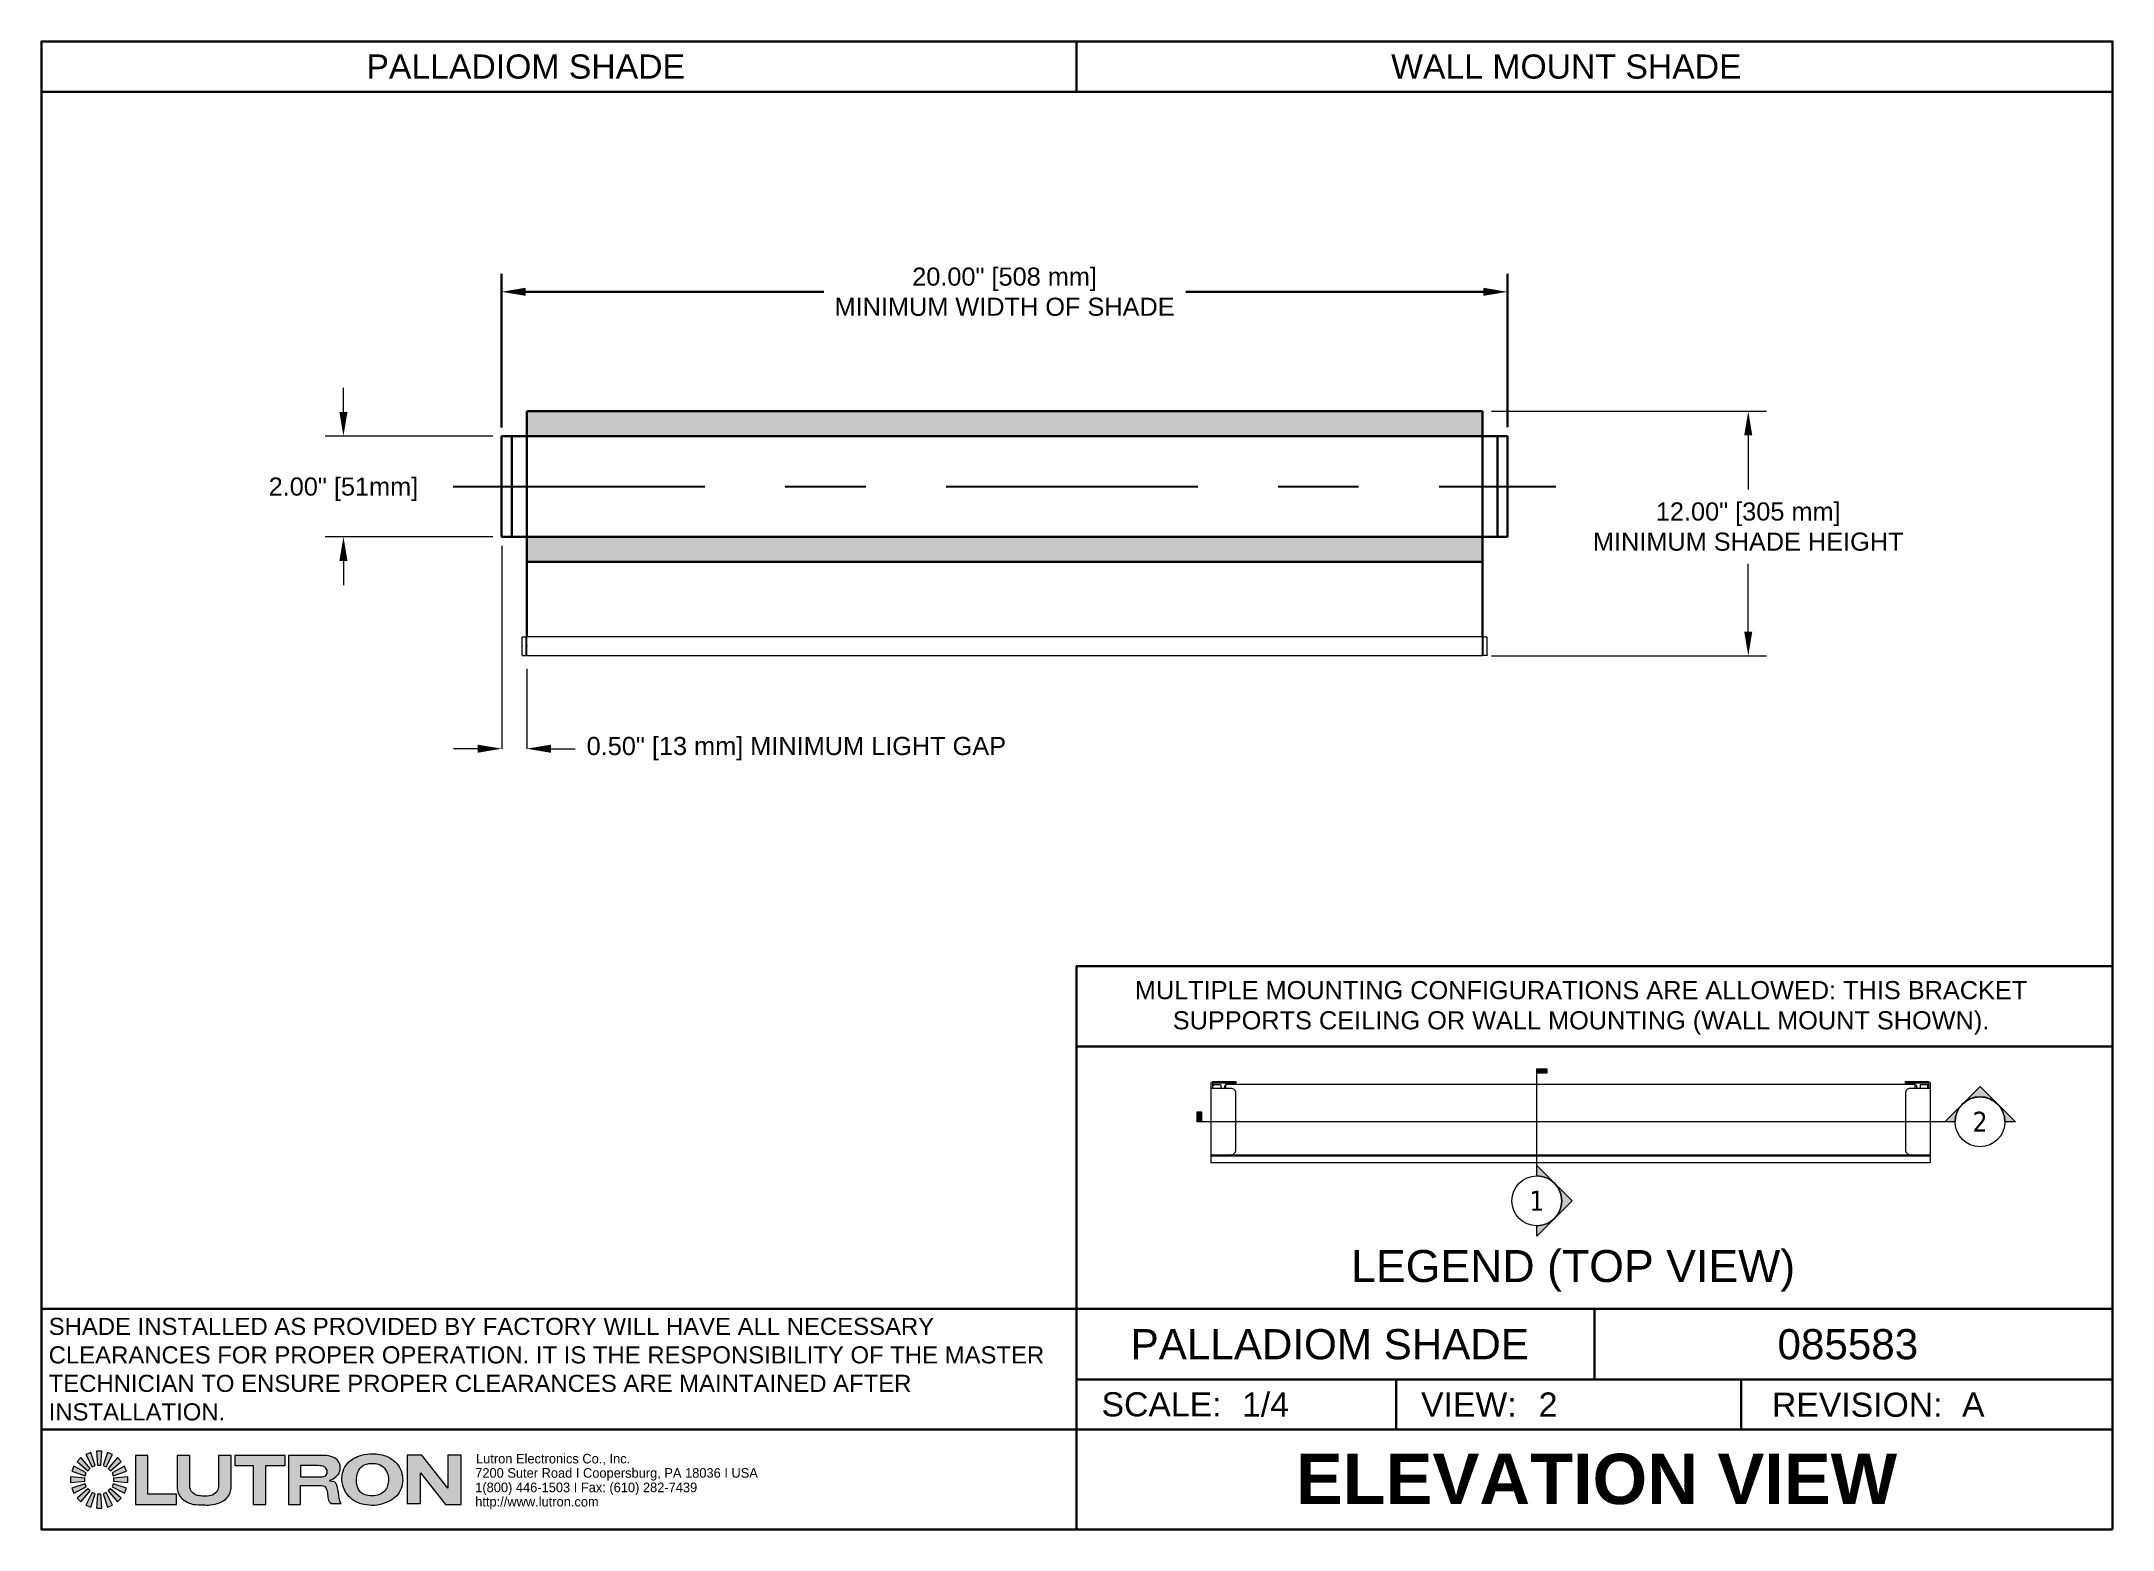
# Paper-space layout '002 085583-PALLADIOM SHADE-WALL_ELEVATION' of a CAD drawing. Header units: inches. Extents: x 0.1 to 10.4, y 0.1 to 7.5.
# The model-space entities are those that its viewports show. They can reach past a viewport. Long polylines and large blocks are cut down to what shows.
import ezdxf
from ezdxf.enums import TextEntityAlignment as Align

# ---------------------------------------------------------------- set-up
doc = ezdxf.new("R2010")
doc.units = ezdxf.units.IN
doc.header["$LTSCALE"] = 0.25
doc.header["$MEASUREMENT"] = 0
doc.linetypes.add('CENTER', pattern=[2, 1.25, -0.25, 0.25, -0.25])
doc.layers.get('0').update_dxf_attribs({"true_color": 0xc2ced6})
for name, color, linetype, lineweight in [('BORDER', 7, 'Continuous', 30), ('FABRIC-ROLL', 7, 'Continuous', 30), ('HEMBAR', 7, 'Continuous', 9), ('HEMBAR-ENDCAP', 7, 'Continuous', 9), ('SHADE-BRACKET', 7, 'Continuous', 30), ('TEXT', 7, 'Continuous', 18), ('TEXT @ 1', 7, 'Continuous', 18)]:
    doc.layers.add(name, color=color, linetype=linetype, lineweight=lineweight)
doc.layers.add('VIEWPORT', color=2, linetype='Continuous', plot=False)
doc.layers.get('VIEWPORT').off()
doc.styles.get("Standard").update_dxf_attribs({"font": 'arial.ttf'})
doc.styles.add('Tahoma', font='tahoma.ttf')
doc.styles.add('TEXTSTYLE_4', font='cgomg.ttf')
doc.styles.add('TEXTSTYLE_5', font='cgomgbd.ttf')
doc.dimstyles.new('MM IN LINE', dxfattribs={"dimscale": 0, "dimtxt": 0.09, "dimasz": 0.12, "dimexe": 0.09, "dimexo": 0.045, "dimgap": 0.0625, "dimtad": 0, "dimtih": 1, "dimtoh": 1, "dimlfac": -2, "dimrnd": 0.0625, "dimzin": 4, "dimdsep": 46, "dimtxsty": 'Standard', "dimcen": 0.045, "dimclrd": 256, "dimclre": 256, "dimclrt": 256, "dimadec": 0, "dimazin": 1, "dimtfac": 1, "dimtofl": 0, "dimtmove": 0, "dimatfit": 3, "dimfxl": 1, "dimtfill": 1, "dimtolj": 1, "dimtzin": 0, "dimlwd": -1, "dimlwe": -1, "dimarcsym": 0})

# ---------------------------------------------------------------- blocks, each defined once
blk = doc.blocks.new('*D2')
at = {"layer": 'TEXT', "transparency": 16777216}
for p, q in [((2.413, 5.017), (2.413, 4.008)), ((2.537, 4.405), (2.537, 4.008)), ((2.293, 4.008), (2.173, 4.008)), ((2.657, 4.008), (2.777, 4.008))]:
    blk.add_line(p, q, dxfattribs=at)
for points in [[(2.293, 4.028), (2.293, 3.988), (2.413, 4.008)], [(2.657, 4.028), (2.657, 3.988), (2.537, 4.008)]]:
    blk.add_solid(points, dxfattribs=at)
at = {"layer": 'TEXT', "transparency": 16777216, "insert": (3.877, 4.008), "char_height": 0.09, "attachment_point": 5, "bg_fill": 3, "box_fill_scale": 1.25, "bg_fill_color": 256, "bg_fill_true_color": 13158600, "bg_fill_transparency": 0}
blk.add_mtext('\\A1;0.50" [13 mm] MINIMUM LIGHT GAP', dxfattribs=at)
blk = doc.blocks.new('*D3')
at = {"layer": 'TEXT', "transparency": 16777216}
for p, q in [((7.332, 5.686), (8.698, 5.686)), ((8.608, 5.566), (8.608, 5.297)), ((8.608, 4.59), (8.608, 4.928)), ((7.332, 4.47), (8.698, 4.47))]:
    blk.add_line(p, q, dxfattribs=at)
for points in [[(8.588, 5.566), (8.628, 5.566), (8.608, 5.686)], [(8.588, 4.59), (8.628, 4.59), (8.608, 4.47)]]:
    blk.add_solid(points, dxfattribs=at)
at = {"layer": 'TEXT', "transparency": 16777216, "insert": (8.608, 5.112), "char_height": 0.09, "attachment_point": 5, "bg_fill": 3, "box_fill_scale": 1.25, "bg_fill_color": 256, "bg_fill_true_color": 13158600, "bg_fill_transparency": 0}
blk.add_mtext('\\A1;12.00" [305 mm] \\PMINIMUM SHADE HEIGHT', dxfattribs=at)
blk = doc.blocks.new('CONSUMER_TITLE_BK_ATTRIBUTE_LANDSCAPE')
for tag, height, p in [('CONSUMER_LINE________', 0.12, (2.409, 7.4)), ('MOUNT', 0.12, (6.859, 7.4)), ('ROLL_TYPE', 0.15, (6.528, 1.047)), ('PN', 0.15, (9.103, 1.047))]:
    blk.add_attdef(tag, text='', height=height).set_placement(p, align=Align.MIDDLE_CENTER)
for tag, p in [('#/#', (6.092, 0.747)), ('VIEW', (7.567, 0.747)), ('REV', (9.671, 0.747))]:
    blk.add_attdef(tag, text='', height=0.12).set_placement(p, align=Align.MIDDLE_LEFT)
blk = doc.blocks.new('*U7')
blk.add_hatch(color=256).paths.add_polyline_path([(0.125, 1.653), (0.125, 1.597), (0, 1.597), (0, 1.653)])
h = blk.add_hatch(color=256)
edge = h.paths.add_edge_path()
edge.add_line((0, 0.312), (0, 0.442))
edge.add_line((0, 0.442), (0.442, 0))
edge.add_line((0.442, 0), (0, -0.442))
edge.add_line((0, -0.442), (0, -0.312))
edge.add_arc((0, 0), 0.312, 270, 450)
blk.add_line((0, 0.312), (0, 1.653))
blk.add_lwpolyline([(0.125, 1.653), (0.125, 1.597), (0, 1.597), (0, 1.653)], close=True)
blk.add_lwpolyline([(0, 0.312), (0, 0.442), (0.442, 0), (0, -0.442), (0, -0.312, 1)], format="xyb", close=True)
blk.add_circle((0, 0), 0.312)
at = {"style": 'Tahoma', "flags": 8}
blk.add_attdef('VIEWNUMBER', text='', height=0.125, dxfattribs=at).set_placement((0, 0), align=Align.MIDDLE_CENTER)
blk = doc.blocks.new('*U6')
h = blk.add_hatch(color=256)
edge = h.paths.add_edge_path()
edge.add_line((-0.313, 0), (-0.442, 0))
edge.add_line((-0.442, 0), (0, 0.442))
edge.add_line((0, 0.442), (0.442, 0))
edge.add_line((0.442, 0), (0.312, 0))
edge.add_arc((0, 0), 0.312, 0, 180)
blk.add_hatch(color=256).paths.add_polyline_path([(-9.797, 0.125), (-9.741, 0.125), (-9.741, 0), (-9.797, 0)])
blk.add_line((-0.313, 0), (-9.797, 0))
blk.add_lwpolyline([(-0.313, 0), (-0.442, 0), (0, 0.442), (0.442, 0), (0.312, 0, 1)], format="xyb", close=True)
blk.add_lwpolyline([(-9.797, 0.125), (-9.741, 0.125), (-9.741, 0), (-9.797, 0)], close=True)
blk.add_circle((0, 0), 0.312)
at = {"style": 'Tahoma', "flags": 8}
blk.add_attdef('VIEWNUMBER', text='', height=0.125, dxfattribs=at).set_placement((0, 0), align=Align.MIDDLE_CENTER)
blk = doc.blocks.new('BORDER_LANDSCAPE')
at = {"layer": 'TEXT'}
h = blk.add_hatch(color=7, dxfattribs=at)
h.paths.add_polyline_path([(0.404, 0.445), (0.42, 0.445), (0.426, 0.515), (0.398, 0.515)])
h.paths.add_polyline_path([(0.42, 0.301), (0.404, 0.301), (0.398, 0.231), (0.426, 0.231)])
h.paths.add_polyline_path([(0.27, 0.359), (0.34, 0.365), (0.34, 0.381), (0.27, 0.387)])
h.paths.add_polyline_path([(0.484, 0.365), (0.554, 0.359), (0.554, 0.387), (0.484, 0.381)])
h.paths.add_polyline_path([(0.432, 0.443), (0.447, 0.437), (0.479, 0.499), (0.454, 0.509)])
h.paths.add_polyline_path([(0.392, 0.303), (0.377, 0.309), (0.345, 0.247), (0.37, 0.237)])
h.paths.add_polyline_path([(0.276, 0.415), (0.343, 0.393), (0.348, 0.408), (0.286, 0.44)])
h.paths.add_polyline_path([(0.476, 0.338), (0.538, 0.306), (0.548, 0.331), (0.482, 0.353)])
h.paths.add_polyline_path([(0.457, 0.429), (0.468, 0.418), (0.522, 0.464), (0.503, 0.483)])
h.paths.add_polyline_path([(0.367, 0.317), (0.356, 0.328), (0.302, 0.282), (0.321, 0.263)])
h.paths.add_polyline_path([(0.302, 0.464), (0.356, 0.418), (0.367, 0.429), (0.321, 0.483)])
h.paths.add_polyline_path([(0.457, 0.317), (0.503, 0.263), (0.522, 0.282), (0.468, 0.328)])
h.paths.add_polyline_path([(0.476, 0.408), (0.482, 0.393), (0.548, 0.415), (0.538, 0.44)])
h.paths.add_polyline_path([(0.348, 0.338), (0.343, 0.353), (0.276, 0.331), (0.286, 0.306)])
h.paths.add_polyline_path([(0.345, 0.499), (0.377, 0.437), (0.392, 0.443), (0.37, 0.509)])
h.paths.add_polyline_path([(0.432, 0.303), (0.454, 0.237), (0.479, 0.247), (0.447, 0.309)])
h = blk.add_hatch(color=7, dxfattribs=at)
edge = h.paths.add_edge_path()
edge.add_line((0.592, 0.25), (0.796, 0.25))
edge.add_line((0.796, 0.25), (0.796, 0.301))
edge.add_line((0.796, 0.301), (0.654, 0.301))
edge.add_line((0.654, 0.301), (0.654, 0.493))
edge.add_line((0.654, 0.493), (0.592, 0.493))
edge.add_line((0.592, 0.493), (0.592, 0.25))
edge = h.paths.add_edge_path()
edge.add_spline(control_points=[(0.8, 0.338), (0.799, 0.315), (0.819, 0.272), (0.877, 0.248), (0.925, 0.248), (0.968, 0.246), (1.01, 0.256), (1.056, 0.282), (1.067, 0.319), (1.068, 0.338)], knot_values=[0, 0, 0, 0, 0.188111, 0.359458, 0.484066, 0.584571, 0.714437, 0.834186, 1, 1, 1, 1], degree=3, periodic=0)
edge.add_line((1.068, 0.338), (1.068, 0.493))
edge.add_line((1.068, 0.493), (1.005, 0.493))
edge.add_line((1.005, 0.493), (1.005, 0.338))
edge.add_spline(control_points=[(1.005, 0.338), (1.004, 0.329), (0.997, 0.308), (0.966, 0.29), (0.934, 0.292), (0.906, 0.292), (0.877, 0.304), (0.862, 0.321), (0.862, 0.338)], knot_values=[0, 0, 0, 0, 0.15202, 0.320142, 0.51822, 0.660899, 0.757095, 1, 1, 1, 1], degree=3, periodic=0)
edge.add_line((0.862, 0.338), (0.862, 0.493))
edge.add_line((0.862, 0.493), (0.8, 0.493))
edge.add_line((0.8, 0.493), (0.8, 0.338))
h.paths.add_polyline_path([(1.086, 0.443), (1.178, 0.443), (1.178, 0.25), (1.241, 0.25), (1.241, 0.443), (1.337, 0.443), (1.337, 0.493), (1.086, 0.493)])
edge = h.paths.add_edge_path()
edge.add_line((1.353, 0.25), (1.412, 0.25))
edge.add_line((1.412, 0.25), (1.412, 0.345))
edge.add_line((1.412, 0.345), (1.519, 0.345))
edge.add_spline(control_points=[(1.519, 0.345), (1.539, 0.344), (1.55, 0.304), (1.548, 0.267), (1.566, 0.254)], knot_values=[0, 0, 0, 0, 0.461097, 1, 1, 1, 1], degree=3, periodic=0)
edge.add_line((1.566, 0.254), (1.615, 0.254))
edge.add_spline(control_points=[(1.615, 0.254), (1.608, 0.266), (1.601, 0.298), (1.599, 0.333), (1.585, 0.365), (1.572, 0.365), (1.559, 0.365)], knot_values=[0, 0, 0, 0, 0.309273, 0.686569, 0.804595, 1, 1, 1, 1], degree=3, periodic=0)
edge.add_line((1.559, 0.365), (1.559, 0.371))
edge.add_spline(control_points=[(1.559, 0.371), (1.571, 0.374), (1.589, 0.386), (1.608, 0.408), (1.611, 0.43), (1.609, 0.451), (1.594, 0.477), (1.567, 0.49), (1.544, 0.493), (1.534, 0.493), (1.529, 0.493)], knot_values=[0, 0, 0, 0, 0.183729, 0.323126, 0.41577, 0.510898, 0.645084, 0.849809, 0.930648, 1, 1, 1, 1], degree=3, periodic=0)
edge.add_line((1.529, 0.493), (1.353, 0.493))
edge.add_line((1.353, 0.493), (1.353, 0.25))
edge = h.paths.add_edge_path()
edge.add_line((1.412, 0.387), (1.501, 0.387))
edge.add_spline(control_points=[(1.501, 0.387), (1.508, 0.387), (1.527, 0.385), (1.547, 0.401), (1.546, 0.423), (1.53, 0.442), (1.511, 0.443), (1.501, 0.443)], knot_values=[0, 0, 0, 0, 0.230109, 0.419054, 0.563256, 0.732365, 1, 1, 1, 1], degree=3, periodic=0)
edge.add_line((1.501, 0.443), (1.412, 0.443))
edge.add_line((1.412, 0.443), (1.412, 0.387))
h.paths.add_polyline_path([(1.942, 0.254), (2.009, 0.254), (2.009, 0.408), (2.133, 0.25), (2.211, 0.25), (2.211, 0.495), (2.145, 0.495), (2.145, 0.331), (2.016, 0.495), (1.942, 0.495)])
edge = h.paths.add_edge_path()
edge.add_spline(control_points=[(1.771, 0.502), (1.752, 0.502), (1.707, 0.496), (1.636, 0.461), (1.606, 0.367), (1.65, 0.275), (1.729, 0.245), (1.795, 0.244), (1.844, 0.26), (1.897, 0.29), (1.93, 0.36), (1.91, 0.441), (1.857, 0.486), (1.81, 0.499), (1.783, 0.502), (1.771, 0.502)], knot_values=[0, 0, 0, 0, 0.06306, 0.155327, 0.255366, 0.367513, 0.466924, 0.528817, 0.591533, 0.641692, 0.734618, 0.832299, 0.906956, 0.958757, 1, 1, 1, 1], degree=3, periodic=0)
edge = h.paths.add_edge_path()
edge.add_spline(control_points=[(1.771, 0.454), (1.758, 0.454), (1.731, 0.452), (1.701, 0.425), (1.691, 0.387), (1.69, 0.348), (1.707, 0.306), (1.749, 0.292), (1.789, 0.292), (1.835, 0.31), (1.857, 0.368), (1.842, 0.426), (1.803, 0.453), (1.78, 0.454), (1.771, 0.454)], knot_values=[0, 0, 0, 0, 0.074304, 0.154386, 0.220079, 0.299568, 0.381617, 0.466113, 0.537445, 0.620684, 0.736064, 0.868297, 0.943341, 1, 1, 1, 1], degree=3, periodic=0)
at = {"layer": 'BORDER'}
for p, q in [((5.269, 7.275), (5.269, 7.525)), ((0.125, 7.275), (10.419, 7.275)), ((0.125, 1.222), (10.419, 1.222)), ((7.844, 1.222), (7.844, 0.872)), ((5.269, 0.872), (10.419, 0.872)), ((6.858, 0.622), (6.858, 0.872)), ((8.573, 0.622), (8.573, 0.872)), ((0.125, 0.622), (10.419, 0.622))]:
    blk.add_line(p, q, dxfattribs=at)
for points in [[(10.419, 0.125), (0.125, 0.125), (0.125, 7.525), (10.419, 7.525), (10.419, 0.125)], [(5.269, 2.528), (5.269, 2.926), (10.419, 2.926)], [(10.419, 2.528), (5.269, 2.528), (5.269, 0.125)]]:
    blk.add_lwpolyline(points, dxfattribs=at)
at = {"layer": 'TEXT'}
for p, q in [((6.006, 2.319), (6.006, 2.331)), ((9.444, 2.331), (9.444, 2.319))]:
    blk.add_line(p, q, dxfattribs=at)
at = {"layer": 'TEXT', "linetype": 'Continuous'}
for p, q in [((9.438, 2.338), (6.012, 2.338)), ((9.513, 1.982), (5.938, 1.982)), ((6.012, 1.987), (6.012, 1.989)), ((9.438, 1.987), (6.012, 1.987)), ((9.438, 1.989), (9.438, 1.987)), ((9.505, 1.982), (9.505, 1.989))]:
    blk.add_line(p, q, dxfattribs=at)
at = {"layer": 'TEXT', "color": 7, "linetype": 'Continuous'}
for p, q in [((0.286, 0.44), (0.276, 0.415)), ((0.276, 0.415), (0.343, 0.393)), ((0.321, 0.483), (0.302, 0.464)), ((0.27, 0.387), (0.27, 0.359)), ((0.34, 0.381), (0.27, 0.387)), ((0.27, 0.359), (0.34, 0.365)), ((0.343, 0.353), (0.276, 0.331)), ((0.276, 0.331), (0.286, 0.306)), ((0.34, 0.365), (0.34, 0.381)), ((0.302, 0.282), (0.321, 0.263))]:
    blk.add_line(p, q, dxfattribs=at)
at = {"layer": 'TEXT', "color": 7}
for p, q in [((0.348, 0.408), (0.286, 0.44)), ((0.302, 0.464), (0.356, 0.418)), ((0.367, 0.429), (0.321, 0.483)), ((0.37, 0.509), (0.345, 0.499)), ((0.345, 0.499), (0.377, 0.437)), ((0.356, 0.418), (0.367, 0.429)), ((0.392, 0.443), (0.37, 0.509)), ((0.377, 0.437), (0.392, 0.443)), ((0.398, 0.515), (0.404, 0.445)), ((0.426, 0.515), (0.398, 0.515)), ((0.404, 0.445), (0.42, 0.445)), ((0.42, 0.445), (0.426, 0.515)), ((0.454, 0.509), (0.432, 0.443)), ((0.432, 0.443), (0.447, 0.437)), ((0.447, 0.437), (0.479, 0.499)), ((0.479, 0.499), (0.454, 0.509)), ((0.503, 0.483), (0.457, 0.429)), ((0.457, 0.429), (0.468, 0.418)), ((0.468, 0.418), (0.522, 0.464)), ((0.538, 0.44), (0.476, 0.408)), ((0.482, 0.393), (0.548, 0.415)), ((0.522, 0.464), (0.503, 0.483)), ((0.548, 0.415), (0.538, 0.44)), ((0.592, 0.493), (0.592, 0.25)), ((0.654, 0.493), (0.592, 0.493)), ((0.654, 0.301), (0.654, 0.493)), ((0.8, 0.493), (0.8, 0.338)), ((0.862, 0.493), (0.8, 0.493)), ((0.862, 0.338), (0.862, 0.493)), ((1.005, 0.493), (1.005, 0.338)), ((1.068, 0.493), (1.005, 0.493)), ((1.068, 0.338), (1.068, 0.493)), ((1.086, 0.493), (1.086, 0.443)), ((1.337, 0.493), (1.086, 0.493)), ((1.086, 0.443), (1.178, 0.443)), ((1.178, 0.443), (1.178, 0.25)), ((1.241, 0.25), (1.241, 0.443)), ((1.241, 0.443), (1.337, 0.443)), ((1.337, 0.443), (1.337, 0.493)), ((1.353, 0.493), (1.353, 0.25)), ((1.529, 0.493), (1.353, 0.493)), ((1.412, 0.443), (1.412, 0.387)), ((1.501, 0.443), (1.412, 0.443)), ((1.942, 0.495), (1.942, 0.254)), ((2.016, 0.495), (1.942, 0.495)), ((2.145, 0.331), (2.016, 0.495)), ((2.145, 0.495), (2.145, 0.331)), ((2.211, 0.495), (2.145, 0.495)), ((2.211, 0.25), (2.211, 0.495)), ((0.286, 0.306), (0.348, 0.338)), ((0.356, 0.328), (0.302, 0.282)), ((0.321, 0.263), (0.367, 0.317)), ((0.343, 0.393), (0.348, 0.408)), ((0.348, 0.338), (0.343, 0.353)), ((0.377, 0.309), (0.345, 0.247)), ((0.367, 0.317), (0.356, 0.328)), ((0.392, 0.303), (0.377, 0.309)), ((0.447, 0.309), (0.432, 0.303)), ((0.479, 0.247), (0.447, 0.309)), ((0.468, 0.328), (0.457, 0.317)), ((0.457, 0.317), (0.503, 0.263)), ((0.522, 0.282), (0.468, 0.328)), ((0.476, 0.408), (0.482, 0.393)), ((0.482, 0.353), (0.476, 0.338)), ((0.476, 0.338), (0.538, 0.306)), ((0.548, 0.331), (0.482, 0.353)), ((0.554, 0.387), (0.484, 0.381)), ((0.484, 0.381), (0.484, 0.365)), ((0.484, 0.365), (0.554, 0.359)), ((0.538, 0.306), (0.548, 0.331)), ((0.554, 0.359), (0.554, 0.387)), ((1.412, 0.387), (1.501, 0.387)), ((1.412, 0.25), (1.412, 0.345)), ((1.412, 0.345), (1.519, 0.345)), ((1.559, 0.365), (1.559, 0.371)), ((2.009, 0.254), (2.009, 0.408)), ((2.009, 0.408), (2.133, 0.25)), ((0.345, 0.247), (0.37, 0.237)), ((0.37, 0.237), (0.392, 0.303)), ((0.404, 0.301), (0.398, 0.231)), ((0.398, 0.231), (0.426, 0.231)), ((0.42, 0.301), (0.404, 0.301)), ((0.426, 0.231), (0.42, 0.301)), ((0.432, 0.303), (0.454, 0.237)), ((0.454, 0.237), (0.479, 0.247)), ((0.503, 0.263), (0.522, 0.282)), ((0.592, 0.25), (0.796, 0.25)), ((0.796, 0.301), (0.654, 0.301)), ((0.796, 0.25), (0.796, 0.301)), ((1.178, 0.25), (1.241, 0.25)), ((1.353, 0.25), (1.412, 0.25)), ((1.566, 0.254), (1.615, 0.254)), ((1.942, 0.254), (2.009, 0.254)), ((2.133, 0.25), (2.211, 0.25))]:
    blk.add_line(p, q, dxfattribs=at)
at = {"layer": 'TEXT'}
for points in [[(9.502, 2.353, -0.414214), (9.513, 2.342), (9.513, 1.948), (5.938, 1.948), (5.938, 2.342, -0.414214), (5.949, 2.353), (6.062, 2.353), (6.062, 2.345)], [(5.938, 1.989), (5.949, 1.989), (6.037, 1.989, 0.414214), (6.062, 2.014), (6.062, 2.294, 0.414214), (6.037, 2.319), (5.949, 2.319), (5.938, 2.319)], [(6.062, 2.345), (5.949, 2.345, 0.414214), (5.945, 2.342), (5.945, 2.319)], [(5.984, 2.319), (5.985, 2.32, 0.198912), (5.988, 2.325), (5.988, 2.334, 0.414214), (5.984, 2.337), (5.952, 2.337, 0.414214), (5.949, 2.334), (5.949, 2.331), (5.945, 2.331)]]:
    blk.add_lwpolyline(points, format="xyb", dxfattribs=at)
at = {"layer": 'TEXT', "linetype": 'Continuous'}
for points in [[(6.012, 2.319), (6.012, 2.32), (6.012, 2.33), (6.012, 2.338)], [(9.438, 2.319), (9.438, 2.32), (9.438, 2.33), (9.438, 2.338)]]:
    blk.add_lwpolyline(points, dxfattribs=at)
for points in [[(9.505, 2.319), (9.505, 2.342, 0.414214), (9.502, 2.345), (9.389, 2.345), (9.389, 2.353), (9.502, 2.353)], [(9.513, 2.319), (9.502, 2.319), (9.413, 2.319, 0.414214), (9.389, 2.294), (9.389, 2.014, 0.414214), (9.413, 1.989), (9.502, 1.989), (9.513, 1.989)], [(9.501, 2.319), (9.501, 2.337), (9.463, 2.337), (9.463, 2.325, 0.198912), (9.465, 2.32), (9.467, 2.319)]]:
    blk.add_lwpolyline(points, format="xyb", dxfattribs=at)
at = {"layer": 'TEXT'}
for centre, start, end in [((6.012, 2.331), 91, 180), ((9.438, 2.331), 0, 89)]:
    blk.add_arc(centre, 0.00596, start, end, dxfattribs=at)
at = {"layer": 'TEXT', "color": 7}
for points, knots in [([(1.501, 0.387), (1.508, 0.387), (1.527, 0.385), (1.547, 0.401), (1.546, 0.423), (1.53, 0.442), (1.511, 0.443), (1.501, 0.443)], [0, 0, 0, 0, 0.230109, 0.419054, 0.563256, 0.732365, 1, 1, 1, 1]), ([(1.559, 0.371), (1.571, 0.374), (1.589, 0.386), (1.608, 0.408), (1.611, 0.43), (1.609, 0.451), (1.594, 0.477), (1.567, 0.49), (1.544, 0.493), (1.534, 0.493), (1.529, 0.493)], [0, 0, 0, 0, 0.183729, 0.323126, 0.41577, 0.510898, 0.645084, 0.849809, 0.930648, 1, 1, 1, 1]), ([(1.771, 0.502), (1.752, 0.502), (1.707, 0.496), (1.636, 0.461), (1.606, 0.367), (1.65, 0.275), (1.729, 0.245), (1.795, 0.244), (1.844, 0.26), (1.897, 0.29), (1.93, 0.36), (1.91, 0.441), (1.857, 0.486), (1.81, 0.499), (1.783, 0.502), (1.771, 0.502)], [0, 0, 0, 0, 0.06306, 0.155327, 0.255366, 0.367513, 0.466924, 0.528817, 0.591533, 0.641692, 0.734618, 0.832299, 0.906956, 0.958757, 1, 1, 1, 1]), ([(1.771, 0.454), (1.758, 0.454), (1.731, 0.452), (1.701, 0.425), (1.691, 0.387), (1.69, 0.348), (1.707, 0.306), (1.749, 0.292), (1.789, 0.292), (1.835, 0.31), (1.857, 0.368), (1.842, 0.426), (1.803, 0.453), (1.78, 0.454), (1.771, 0.454)], [0, 0, 0, 0, 0.074304, 0.154386, 0.220079, 0.299568, 0.381617, 0.466113, 0.537445, 0.620684, 0.736064, 0.868297, 0.943341, 1, 1, 1, 1]), ([(0.8, 0.338), (0.799, 0.315), (0.819, 0.272), (0.877, 0.248), (0.925, 0.248), (0.968, 0.246), (1.01, 0.256), (1.056, 0.282), (1.067, 0.319), (1.068, 0.338)], [0, 0, 0, 0, 0.188111, 0.359458, 0.484066, 0.584571, 0.714437, 0.834186, 1, 1, 1, 1]), ([(1.005, 0.338), (1.004, 0.329), (0.997, 0.308), (0.966, 0.29), (0.934, 0.292), (0.906, 0.292), (0.877, 0.304), (0.862, 0.321), (0.862, 0.338)], [0, 0, 0, 0, 0.15202, 0.320142, 0.51822, 0.660899, 0.757095, 1, 1, 1, 1]), ([(1.519, 0.345), (1.539, 0.344), (1.55, 0.304), (1.548, 0.267), (1.566, 0.254)], [0, 0, 0, 0, 0.461097, 1, 1, 1, 1]), ([(1.615, 0.254), (1.608, 0.266), (1.601, 0.298), (1.599, 0.333), (1.585, 0.365), (1.572, 0.365), (1.559, 0.365)], [0, 0, 0, 0, 0.309273, 0.686569, 0.804595, 1, 1, 1, 1])]:
    blk.add_open_spline(points, degree=3, knots=knots, dxfattribs=at)
at = {"layer": 'TEXT @ 1'}
ref = blk.add_blockref('*U7', (7.557, 1.76), dxfattribs=dict(at, xscale=0.3972, yscale=0.3972, zscale=0.3972))
ref.add_attrib('VIEWNUMBER', '1', dxfattribs={"layer": '0', "height": 0.0993, "style": 'Tahoma'}).set_placement((7.557, 1.76), align=Align.MIDDLE_CENTER)
ref = blk.add_blockref('*U6', (9.76, 2.153), dxfattribs=dict(at, xscale=0.3972, yscale=0.3972, zscale=0.3972))
ref.add_attrib('VIEWNUMBER', '2', dxfattribs={"layer": '0', "height": 0.0993, "style": 'Tahoma'}).set_placement((9.76, 2.153), align=Align.MIDDLE_CENTER)
at = {"layer": 'TEXT', "color": 7, "lineweight": 15}
for s, style, p in [('7200 Suter Road I Coopersburg, PA 18036 I USA', 'TEXTSTYLE_4', (2.281, 0.383)), ('Lutron Electronics Co., Inc.', 'TEXTSTYLE_5', (2.285, 0.454)), ('1(800) 446-1503 I Fax: (610) 282-7439', 'TEXTSTYLE_4', (2.281, 0.311)), ('http://www.lutron.com', 'TEXTSTYLE_4', (2.281, 0.24))]:
    blk.add_text(s, height=0.04772, dxfattribs=dict(at, style=style)).set_placement(p)
at = {"layer": 'TEXT'}
for s, width, gutter_width, heights, insert, char_height, attachment_point in [('MULTIPLE MOUNTING CONFIGURATIONS ARE ALLOWED: THIS BRACKET \\PSUPPORTS CEILING OR WALL MOUNTING (WALL MOUNT SHOWN).', 4.47102, 1, [0], (7.777, 2.719), 0.09, 5), ('LEGEND (TOP VIEW)', 24.05826, 1, [0], (6.634, 1.515), 0.15888, 1), ('SHADE INSTALLED AS PROVIDED BY FACTORY WILL HAVE ALL NECESSARY CLEARANCES FOR PROPER OPERATION. IT IS THE RESPONSIBILITY OF THE MASTER TECHNICIAN TO ENSURE PROPER CLEARANCES ARE MAINTAINED AFTER INSTALLATION.', 5.08027, 0.681, [0.538], (0.161, 1.178), 0.085, 1), ('SCALE:', 1.71457, 1, [0], (5.394, 0.747), 0.12, 4), ('VIEW:', 1.71457, 1, [0], (6.982, 0.747), 0.12, 4), ('REVISION:', 1.71462, 1, [0], (8.726, 0.745), 0.12, 4), ('\\pi1.09063;{\\fArial|b1|i0|c0|p34;ELEVATION VIEW}', 5.14375, 1, [0], (5.269, 0.502), 0.25, 1)]:
    blk.add_mtext_dynamic_manual_height_columns(s, width=width, gutter_width=gutter_width, heights=heights, dxfattribs=dict(at, insert=insert, char_height=char_height, attachment_point=attachment_point))
blk = doc.blocks.new('*D20')
at = {"layer": 'FABRIC-ROLL', "transparency": 16777216}
for p, q in [((2.412, 5.606), (2.412, 6.37)), ((2.532, 6.28), (4.013, 6.28)), ((7.292, 6.28), (5.812, 6.28)), ((7.412, 5.607), (7.412, 6.37))]:
    blk.add_line(p, q, dxfattribs=at)
for points in [[(2.532, 6.3), (2.532, 6.26), (2.412, 6.28)], [(7.292, 6.3), (7.292, 6.26), (7.412, 6.28)]]:
    blk.add_solid(points, dxfattribs=at)
at = {"layer": 'FABRIC-ROLL', "transparency": 16777216, "insert": (4.912, 6.28), "char_height": 0.09, "attachment_point": 5, "bg_fill": 3, "box_fill_scale": 1.25, "bg_fill_color": 256, "bg_fill_true_color": 13158600, "bg_fill_transparency": 0}
blk.add_mtext('\\A1;20.00" [508 mm]\\PMINIMUM WIDTH OF SHADE', dxfattribs=at)
blk = doc.blocks.new('*D30')
at = {"layer": 'TEXT', "transparency": 16777216}
for p, q in [((1.626, 5.682), (1.626, 5.802)), ((2.368, 5.562), (1.536, 5.562)), ((2.368, 5.062), (1.536, 5.062)), ((1.626, 4.942), (1.626, 4.822))]:
    blk.add_line(p, q, dxfattribs=at)
for points in [[(1.606, 5.682), (1.646, 5.682), (1.626, 5.562)], [(1.606, 4.942), (1.646, 4.942), (1.626, 5.062)]]:
    blk.add_solid(points, dxfattribs=at)
at = {"layer": 'TEXT', "transparency": 16777216, "insert": (1.626, 5.298), "char_height": 0.09, "attachment_point": 5, "bg_fill": 3, "box_fill_scale": 1.25, "bg_fill_color": 256, "bg_fill_true_color": 13158600, "bg_fill_transparency": 0}
blk.add_mtext('\\A1;2.00" [51mm]', dxfattribs=at)
blk = doc.blocks.new('FABRIC-ROLL-085583')
at = {"layer": 'FABRIC-ROLL', "linetype": 'Continuous', "transparency": 33554559, "extrusion": (0, 0, -1)}
h = blk.add_hatch(color=254, dxfattribs=at)
h.paths.add_polyline_path([(-21.5, -0.066), (-21.5, -0.566), (-2.5, -0.566), (-2.5, -0.066)])
h.paths.add_polyline_path([(-21.5, 2.434), (-21.5, 1.934), (-2.5, 1.934), (-2.5, 2.434)])
at = {"layer": 'FABRIC-ROLL', "linetype": 'Continuous', "extrusion": (0, 1, 0)}
for p, q in [((21.5, 2.434), (2.5, 2.434)), ((2.5, 2.434), (2.5, 1.934)), ((21.5, 1.934), (21.5, 2.434)), ((21.5, 1.934), (2.5, 1.934)), ((2.5, 1.934), (2.5, -0.066)), ((21.5, 1.934), (21.5, -0.066)), ((21.5, -0.066), (2.5, -0.066)), ((2.5, -0.066), (2.5, -0.566)), ((21.5, -0.566), (21.5, -0.066)), ((2.5, -0.566), (21.5, -0.566)), ((2.5, -0.566), (2.5, -2.057)), ((21.5, -0.566), (21.5, -2.057))]:
    blk.add_line(p, q, dxfattribs=at)
at = {"layer": 'FABRIC-ROLL', "extrusion": (0, 0, -1)}
for p, q in [((2.5, 2.434), (2.5, 1.934)), ((21.5, 2.434), (2.5, 2.434)), ((21.5, 1.934), (21.5, 2.434)), ((21.5, 1.934), (2.5, 1.934)), ((2.5, -0.066), (2.5, -0.566)), ((21.5, -0.066), (2.5, -0.066)), ((21.5, -0.566), (21.5, -0.066)), ((2.5, -0.566), (21.5, -0.566))]:
    blk.add_line(p, q, dxfattribs=at)
blk = doc.blocks.new('HEMBAR-085583')
at = {"layer": 'HEMBAR', "linetype": 'Continuous', "extrusion": (0, 1, 0)}
for p, q in [((2.5, -2.057), (2.5, -2.06)), ((21.5, -2.057), (2.5, -2.057)), ((21.5, -2.058), (2.5, -2.058)), ((21.5, -2.057), (21.5, -2.06)), ((2.5, -2.231), (2.5, -2.06)), ((2.5, -2.231), (2.5, -2.245)), ((2.5, -2.419), (2.5, -2.245)), ((2.5, -2.419), (2.5, -2.434)), ((2.5, -2.434), (2.5, -2.434)), ((21.5, -2.434), (2.5, -2.434)), ((21.5, -2.434), (2.5, -2.434)), ((21.5, -2.231), (21.5, -2.06)), ((21.5, -2.231), (21.5, -2.245)), ((21.5, -2.419), (21.5, -2.245)), ((21.5, -2.419), (21.5, -2.434)), ((21.5, -2.434), (21.5, -2.434))]:
    blk.add_line(p, q, dxfattribs=at)
blk = doc.blocks.new('HEMBAR-ENDCAP1-085583')
at = {"lineweight": 0, "extrusion": (0, 1, 0)}
for p, q in [((2.41, -2.06), (2.41, -2.063)), ((2.485, -2.06), (2.41, -2.06)), ((2.41, -2.236), (2.41, -2.063)), ((2.41, -2.236), (2.41, -2.245)), ((2.41, -2.419), (2.41, -2.429)), ((2.41, -2.429), (2.485, -2.429)), ((2.485, -2.06), (2.485, -2.063)), ((2.485, -2.236), (2.485, -2.063)), ((2.485, -2.094), (2.5, -2.094)), ((2.485, -2.236), (2.485, -2.245)), ((2.485, -2.419), (2.485, -2.245)), ((2.485, -2.262), (2.5, -2.262)), ((2.485, -2.401), (2.5, -2.401)), ((2.485, -2.419), (2.485, -2.429))]:
    blk.add_line(p, q, dxfattribs=at)
at = {"layer": 'HEMBAR-ENDCAP', "linetype": 'Continuous', "extrusion": (0, 1, 0)}
for p, q in [((2.41, -2.06), (2.41, -2.063)), ((2.41, -2.236), (2.41, -2.063)), ((2.41, -2.236), (2.41, -2.245)), ((2.41, -2.419), (2.41, -2.245)), ((2.41, -2.419), (2.41, -2.429))]:
    blk.add_line(p, q, dxfattribs=at)
blk = doc.blocks.new('HEMBAR-ENDCAP2-085583')
at = {"lineweight": 0, "extrusion": (0, 1, 0)}
for p, q in [((21.515, -2.094), (21.5, -2.094)), ((21.515, -2.262), (21.5, -2.262)), ((21.515, -2.401), (21.5, -2.401)), ((21.515, -2.06), (21.515, -2.063)), ((21.59, -2.06), (21.515, -2.06)), ((21.515, -2.236), (21.515, -2.063)), ((21.515, -2.236), (21.515, -2.245)), ((21.515, -2.419), (21.515, -2.245)), ((21.515, -2.419), (21.515, -2.429)), ((21.59, -2.429), (21.515, -2.429)), ((21.59, -2.06), (21.59, -2.063)), ((21.59, -2.419), (21.59, -2.429))]:
    blk.add_line(p, q, dxfattribs=at)
at = {"layer": 'HEMBAR-ENDCAP', "linetype": 'Continuous', "extrusion": (0, 1, 0)}
for p, q in [((21.59, -2.06), (21.59, -2.063)), ((21.59, -2.236), (21.59, -2.063)), ((21.59, -2.419), (21.59, -2.236)), ((21.59, -2.419), (21.59, -2.429))]:
    blk.add_line(p, q, dxfattribs=at)
blk = doc.blocks.new('HEMBAR-ENDCAP-085583')
for name in ['HEMBAR-ENDCAP1-085583', 'HEMBAR-ENDCAP2-085583']:
    blk.add_blockref(name, (0, 0))
blk = doc.blocks.new('ROLL-085583')
at = {"layer": 'FABRIC-ROLL'}
blk.add_blockref('FABRIC-ROLL-085583', (0, 0), dxfattribs=at)
at = {"layer": 'HEMBAR'}
blk.add_blockref('HEMBAR-085583', (0, 0), dxfattribs=at)
at = {"layer": 'HEMBAR-ENDCAP'}
blk.add_blockref('HEMBAR-ENDCAP-085583', (0, 0), dxfattribs=at)
blk = doc.blocks.new('SYSTEM-085583')
blk.add_blockref('ROLL-085583', (0, 0))
blk = doc.blocks.new('SHADE_BRACKET')
at = {"layer": 'SHADE-BRACKET', "extrusion": (0, 1, 0)}
for p, q in [((9.889, 1.036), (10.189, 1.036)), ((10.189, 1.034), (10.191, 1.036)), ((10.189, 1.034), (10.191, 1.036)), ((10.189, 1.036), (10.189, 1.034)), ((10.189, 1.036), (10.189, 1.034)), ((10.189, 1.034), (10.189, -0.962)), ((10.387, 1.036), (10.191, 1.036)), ((10.387, 1.036), (10.191, 1.036)), ((10.389, 1.034), (10.387, 1.036)), ((10.389, 1.034), (10.387, 1.036)), ((10.389, -0.962), (10.389, 1.034)), ((10.389, -0.962), (10.389, 1.034)), ((10.189, -0.964), (9.889, -0.964)), ((10.387, -0.964), (10.191, -0.964))]:
    blk.add_line(p, q, dxfattribs=at)
blk = doc.blocks.new('SHADE-BRACKET2-NEW-085583')
at = {"layer": 'SHADE-BRACKET', "extrusion": (0, 1, 0)}
for p, q in [((-9.611, 1.034), (-9.609, 1.036)), ((-9.611, 1.034), (-9.609, 1.036)), ((-9.611, 1.034), (-9.611, -0.962)), ((-9.611, 1.034), (-9.611, -0.962)), ((-9.609, 1.036), (-9.413, 1.036)), ((-9.609, 1.036), (-9.413, 1.036)), ((-9.411, 1.034), (-9.413, 1.036)), ((-9.411, 1.034), (-9.413, 1.036)), ((-9.411, 1.036), (-9.111, 1.036)), ((-9.411, 1.036), (-9.111, 1.036)), ((-9.411, 1.034), (-9.411, 1.036)), ((-9.411, 1.034), (-9.411, 1.036)), ((-9.411, -0.962), (-9.411, 1.034)), ((-9.411, -0.962), (-9.411, 1.034)), ((-9.611, -0.962), (-9.609, -0.964)), ((-9.611, -0.962), (-9.609, -0.964)), ((-9.609, -0.964), (-9.413, -0.964)), ((-9.609, -0.964), (-9.413, -0.964)), ((-9.411, -0.962), (-9.413, -0.964)), ((-9.411, -0.962), (-9.413, -0.964)), ((-9.411, -0.964), (-9.411, -0.962)), ((-9.411, -0.964), (-9.411, -0.962)), ((-9.111, -0.964), (-9.411, -0.964)), ((-9.111, -0.964), (-9.411, -0.964))]:
    blk.add_line(p, q, dxfattribs=at)
blk = doc.blocks.new('SHADE-BRACKET-NEW-085583')
at = {"layer": 'SHADE-BRACKET', "extrusion": (0, 1, 0)}
for p, q in [((9.889, 1.036), (10.189, 1.036)), ((10.189, 1.034), (10.189, -0.962)), ((10.189, -0.964), (9.889, -0.964)), ((10.189, -0.962), (10.191, -0.964)), ((10.189, -0.962), (10.191, -0.964)), ((10.189, -0.962), (10.189, -0.964)), ((10.189, -0.962), (10.189, -0.964)), ((10.387, -0.964), (10.191, -0.964)), ((10.389, -0.962), (10.387, -0.964)), ((10.389, -0.962), (10.387, -0.964))]:
    blk.add_line(p, q, dxfattribs=at)
for name in ['SHADE-BRACKET2-NEW-085583', 'SHADE_BRACKET']:
    blk.add_blockref(name, (0, 0))
blk = doc.blocks.new('SYSTEM')
at = {"layer": 'SHADE-BRACKET', "linetype": 'CENTER', "lineweight": -2}
blk.add_line((-10.573, 0.034), (11.35, 0.034), dxfattribs=at)
blk.add_blockref('SHADE-BRACKET-NEW-085583', (0, 0))
at = {"layer": 'FABRIC-ROLL'}
blk.add_blockref('SYSTEM-085583', (-11.611, -0.898), dxfattribs=at)
blk = doc.blocks.new('SYSTEM-NEW-085583')
blk.add_blockref('SYSTEM', (0, 0))

msp = doc.modelspace()

# ---------------------------------------------------------------- linework, layer by layer
msp.add_line((-9.111, 1.536), (-9.111, 1.036))

# ---------------------------------------------------------------- block references
msp.add_blockref('SYSTEM-NEW-085583', (0, 0))

psp = doc.layouts.new('002 085583-PALLADIOM SHADE-WALL_ELEVATION')

# ---------------------------------------------------------------- viewports
at = {"layer": 'VIEWPORT', "view_target_point": (0.1321, -0.7444)}
psp.add_viewport(center=(4.848, 5.1168), size=(7.1618, 2.522921), view_center_point=(0, 0), view_height=10.091685, dxfattribs=at)

# ---------------------------------------------------------------- next in the draw order: dimensions: what is measured, and where the dimension line sits
at = {"layer": 'TEXT'}
dim = psp.add_linear_dim(base=(8.608, 5.6864), p1=(7.2871, 4.4697), p2=(7.2871, 5.6864), angle=90, text='12.00" [305 mm] \\PMINIMUM SHADE HEIGHT', dimstyle='MM IN LINE', override={"dimscale": 1, "dimpost": '"'}, dxfattribs=at)
dim.commit()
dim.dimension.update_dxf_attribs({"geometry": '*D3', "text_midpoint": (8.608, 5.1124), "dimtype": 160})
dim = psp.add_linear_dim(base=(2.4127, 4.0078), p1=(2.5371, 4.4501), p2=(2.4127, 5.0618), text='0.50" [13 mm] MINIMUM LIGHT GAP', dimstyle='MM IN LINE', override={"dimscale": 1, "dimexe": 0, "dimpost": '"'}, dxfattribs=at)
dim.commit()
dim.dimension.update_dxf_attribs({"geometry": '*D2', "text_midpoint": (3.8766, 4.0078), "dimtype": 160})

# ---------------------------------------------------------------- next in the draw order: block references
at = {"layer": 'BORDER'}
psp.add_blockref('BORDER_LANDSCAPE', (0, 0), dxfattribs=at)
at = {"layer": 'TEXT'}
ref = psp.add_blockref('CONSUMER_TITLE_BK_ATTRIBUTE_LANDSCAPE', (0, 0), dxfattribs=at)
ref.add_attrib('CONSUMER_LINE________', 'PALLADIOM SHADE', dxfattribs={"layer": '0', "height": 0.12}).set_placement((2.5321, 7.4001), align=Align.MIDDLE_CENTER)
ref.add_attrib('MOUNT', 'WALL MOUNT SHADE', dxfattribs={"layer": '0', "height": 0.12}).set_placement((7.7041, 7.4001), align=Align.MIDDLE_CENTER)
ref.add_attrib('ROLL_TYPE', 'PALLADIOM SHADE', dxfattribs={"layer": '0', "height": 0.15}).set_placement((6.5283, 1.0469), align=Align.MIDDLE_CENTER)
ref.add_attrib('#/#', '1/4', dxfattribs={"layer": '0', "height": 0.12}).set_placement((6.0921, 0.7469), align=Align.MIDDLE_LEFT)
ref.add_attrib('VIEW', '2', dxfattribs={"layer": '0', "height": 0.12}).set_placement((7.5666, 0.7469), align=Align.MIDDLE_LEFT)
ref.add_attrib('REV', 'A', dxfattribs={"layer": '0', "height": 0.12}).set_placement((9.6707, 0.7469), align=Align.MIDDLE_LEFT)
ref.add_attrib('PN', '085583', dxfattribs={"layer": '0', "height": 0.15}).set_placement((9.1031, 1.0469), align=Align.MIDDLE_CENTER)

# ---------------------------------------------------------------- next in the draw order: dimensions: what is measured, and where the dimension line sits
at = {"layer": 'FABRIC-ROLL'}
dim = psp.add_linear_dim(base=(7.4117, 6.2804), p1=(2.4122, 5.5613), p2=(7.4117, 5.5618), text='20.00" [508 mm]\\PMINIMUM WIDTH OF SHADE', dimstyle='MM IN LINE', override={"dimscale": 1, "dimlfac": -4, "dimpost": '"'}, dxfattribs=at)
dim.commit()
dim.dimension.update_dxf_attribs({"geometry": '*D20', "text_midpoint": (4.9121, 6.2804), "dimtype": 160})

# ---------------------------------------------------------------- next in the draw order: dimensions: what is measured, and where the dimension line sits
at = {"layer": 'TEXT'}
dim = psp.add_linear_dim(base=(1.6261, 5.5618), p1=(2.4127, 5.0618), p2=(2.4127, 5.5618), angle=90, dimstyle='MM IN LINE', override={"dimscale": 1, "dimlfac": -4, "dimpost": '"'}, dxfattribs=at)
dim.commit()
dim.dimension.update_dxf_attribs({"geometry": '*D30', "text_midpoint": (1.6261, 5.2976), "dimtype": 160})

doc.saveas('drawing.dxf')
